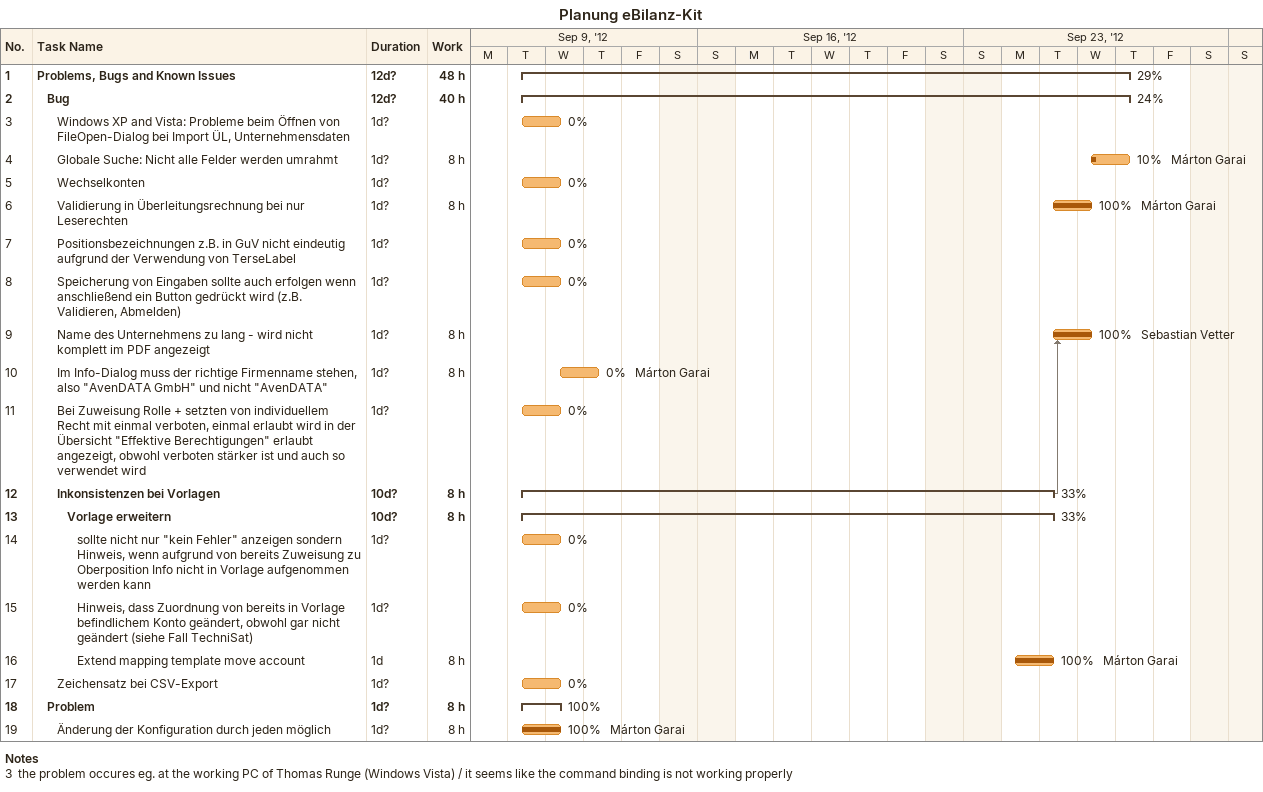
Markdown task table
Planung eBilanz-Kit

| ID | Level | Task | Duration | Start | Finish | Predecessors | Resources | % complete | Work (h) |
|---|---|---|---|---|---|---|---|---|---|
| 1 | 1 | **Problems, Bugs and Known Issues** | 12d? | 2012-09-11 | 2012-09-27 |  |  | 29 | 48 |
| 2 | 2 | **Bug** | 12d? | 2012-09-11 | 2012-09-27 |  |  | 24 | 40 |
| 3 | 3 | Windows XP and Vista: Probleme beim Öffnen von FileOpen-Dialog bei Import ÜL, Unternehmensdaten | 1d? | 2012-09-11 | 2012-09-12 |  |  | 0 |  |
| 4 | 3 | Globale Suche: Nicht alle Felder werden umrahmt | 1d? | 2012-09-26 | 2012-09-27 |  | Márton Garai | 10 | 8 |
| 5 | 3 | Wechselkonten | 1d? | 2012-09-11 | 2012-09-12 |  |  | 0 |  |
| 6 | 3 | Validierung in Überleitungsrechnung bei nur Leserechten | 1d? | 2012-09-25 | 2012-09-26 |  | Márton Garai | 100 | 8 |
| 7 | 3 | Positionsbezeichnungen z.B. in GuV nicht eindeutig aufgrund der Verwendung von TerseLabel | 1d? | 2012-09-11 | 2012-09-12 |  |  | 0 |  |
| 8 | 3 | Speicherung von Eingaben sollte auch erfolgen wenn anschließend ein Button gedrückt wird (z.B. Validieren, Abmelden) | 1d? | 2012-09-11 | 2012-09-12 |  |  | 0 |  |
| 9 | 3 | Name des Unternehmens zu lang - wird nicht komplett im PDF angezeigt | 1d? | 2012-09-25 | 2012-09-26 | 12 | Sebastian Vetter | 100 | 8 |
| 10 | 3 | Im Info-Dialog muss der richtige Firmenname stehen, also "AvenDATA GmbH" und nicht "AvenDATA" | 1d? | 2012-09-12 | 2012-09-13 |  | Márton Garai | 0 | 8 |
| 11 | 3 | Bei Zuweisung Rolle + setzten von individuellem Recht mit einmal verboten, einmal erlaubt wird in der Übersicht "Effektive Berechtigungen" erlaubt angezeigt, obwohl verboten stärker ist und auch so verwendet wird | 1d? | 2012-09-11 | 2012-09-12 |  |  | 0 |  |
| 12 | 3 | **Inkonsistenzen bei Vorlagen** | 10d? | 2012-09-11 | 2012-09-25 |  |  | 33 | 8 |
| 13 | 4 | **Vorlage erweitern** | 10d? | 2012-09-11 | 2012-09-25 |  |  | 33 | 8 |
| 14 | 5 | sollte nicht nur "kein Fehler" anzeigen sondern Hinweis, wenn aufgrund von bereits Zuweisung zu Oberposition Info nicht in Vorlage aufgenommen werden kann | 1d? | 2012-09-11 | 2012-09-12 |  |  | 0 |  |
| 15 | 5 | Hinweis, dass Zuordnung von bereits in Vorlage befindlichem Konto geändert, obwohl gar nicht geändert (siehe Fall TechniSat) | 1d? | 2012-09-11 | 2012-09-12 |  |  | 0 |  |
| 16 | 5 | Extend mapping template move account | 1d | 2012-09-24 | 2012-09-25 |  | Márton Garai | 100 | 8 |
| 17 | 3 | Zeichensatz bei CSV-Export | 1d? | 2012-09-11 | 2012-09-12 |  |  | 0 |  |
| 18 | 2 | **Problem** | 1d? | 2012-09-11 | 2012-09-12 |  |  | 100 | 8 |
| 19 | 3 | Änderung der Konfiguration durch jeden möglich | 1d? | 2012-09-11 | 2012-09-12 |  | Márton Garai | 100 | 8 |

Notes
- 3: the problem occures eg. at the working PC of Thomas Runge (Windows Vista) / it seems like the command binding is not working properly
